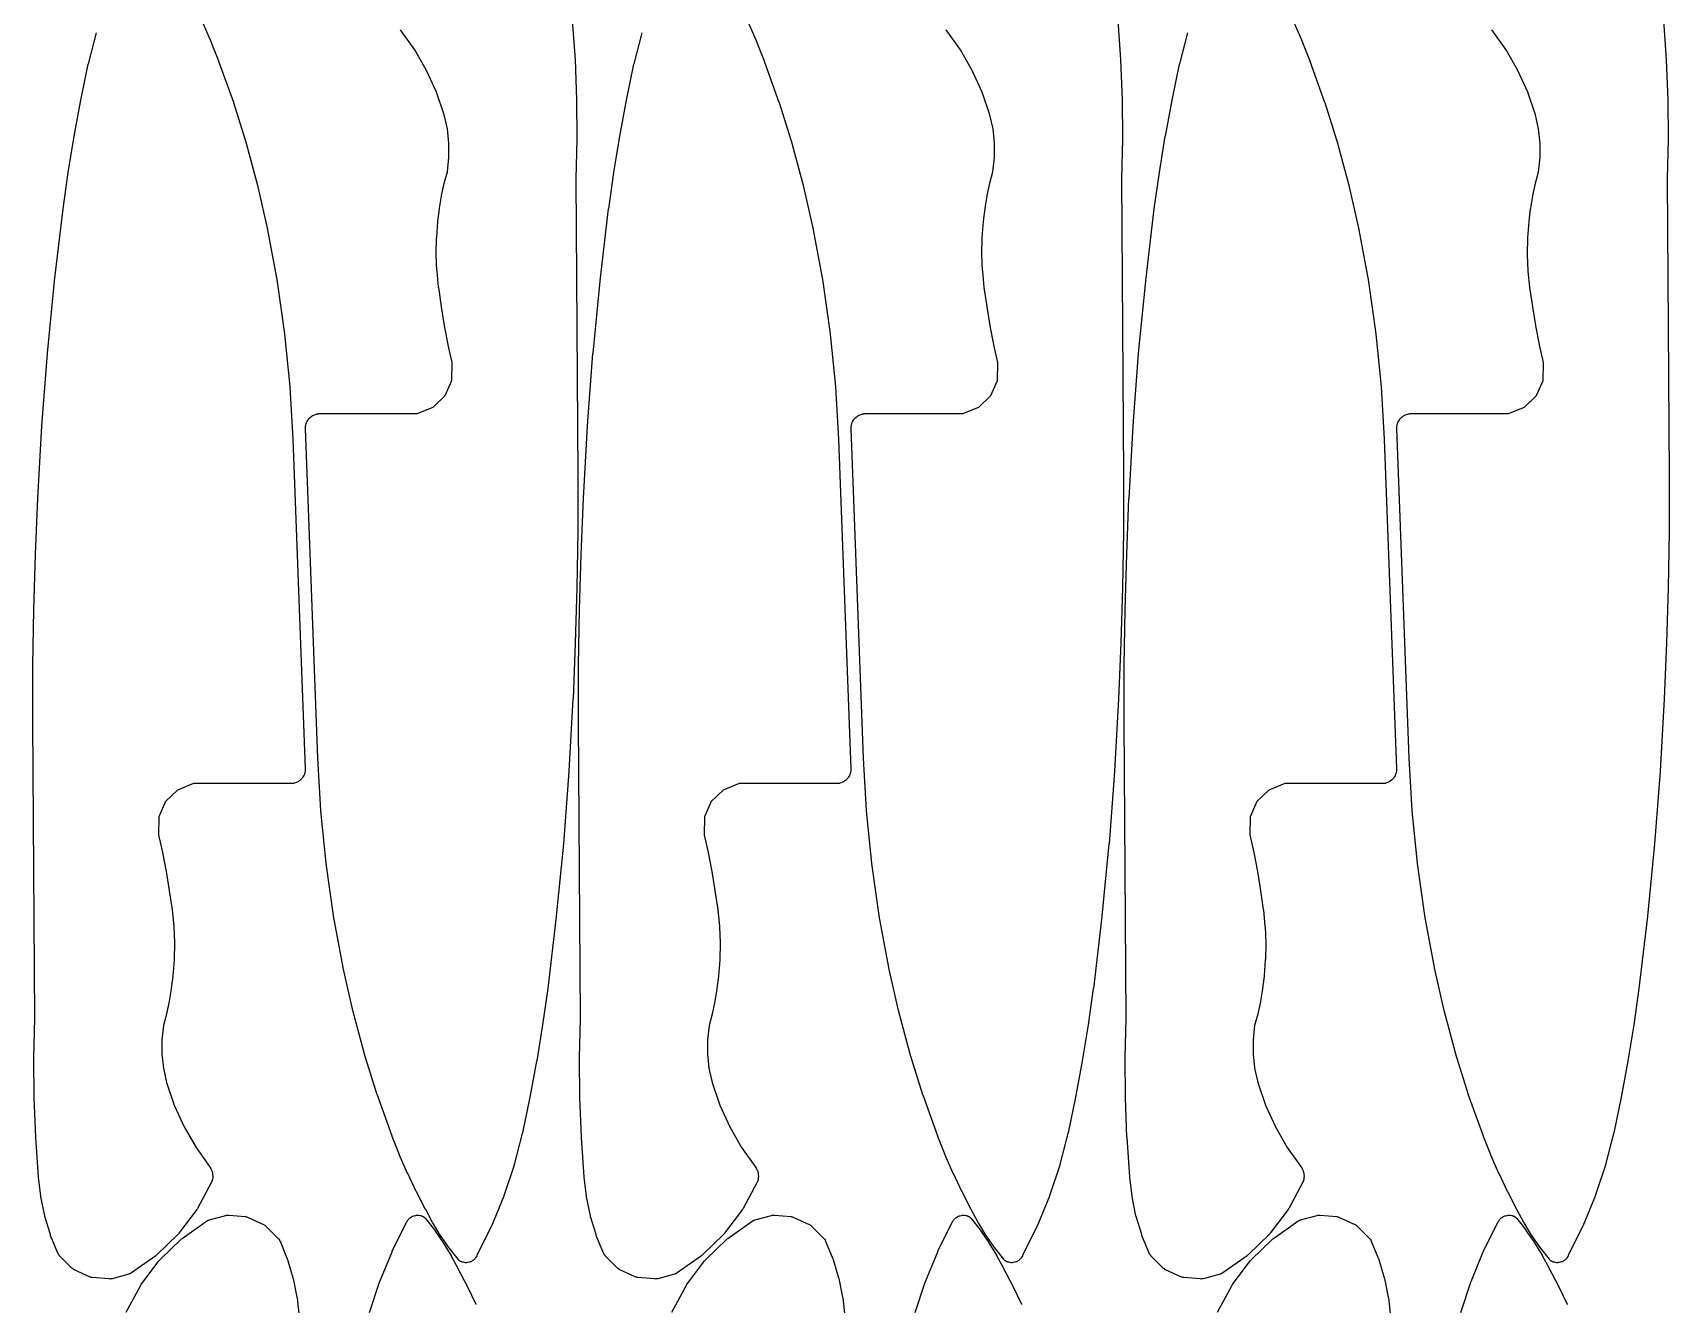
# Model space of a CAD drawing. Header units: metres. Extents: x 0 to 3000, y 0 to 1240.
# Drawn here: x 2207.5 to 2608.7, y 307.8 to 619.6 of the extents above; entities that cross this region are included whole.
import ezdxf

# ---------------------------------------------------------------- set-up
doc = ezdxf.new("R2010")
doc.units = ezdxf.units.M

msp = doc.modelspace()

# ---------------------------------------------------------------- linework, layer by layer
at = {"color": 1}
for points in [[(2339.71, 622.64), (2340.43, 612.99), (2340.43, 612.92), (2340.82, 603.25), (2340.82, 603.19), (2340.89, 593.52), (2340.89, 593.45), (2340.63, 583.81), (2341.15, 510.93), (2341.15, 510.92), (2341.15, 510.91), (2341.1, 497.26), (2341.09, 497.24), (2340.87, 483.6), (2340.87, 483.57), (2340.49, 469.94), (2340.49, 469.91), (2339.94, 456.28), (2339.93, 456.26), (2339.93, 456.25), (2338.94, 438.49), (2338.93, 438.44), (2337.57, 420.71), (2337.57, 420.67), (2335.83, 402.96), (2335.83, 402.92), (2333.73, 385.25), (2333.73, 385.23), (2333.73, 385.21), (2332.48, 376.34), (2332.47, 376.3), (2331.03, 367.46), (2331.02, 367.42), (2329.38, 358.61), (2329.37, 358.57), (2327.53, 349.81), (2327.52, 349.76), (2327.51, 349.72), (2325.54, 342.05), (2325.5, 341.91), (2323, 334.41), (2322.96, 334.28), (2319.95, 326.96), (2319.89, 326.84), (2316.39, 319.73), (2316.38, 319.71), (2316.37, 319.69), (2316.33, 319.63), (2316.29, 319.56), (2316.28, 319.54), (2316.27, 319.52), (2316.05, 319.2), (2315.94, 319.04), (2315.81, 318.9), (2315.67, 318.76), (2315.51, 318.64), (2315.2, 318.43), (2315.04, 318.33), (2314.87, 318.25), (2314.69, 318.18), (2314.51, 318.13), (2314.14, 318.05), (2313.95, 318.01), (2313.76, 318), (2313.56, 318), (2313.37, 318.03), (2312.98, 318.09), (2312.93, 318.11), (2312.88, 318.11), (2312.84, 318.13), (2312.79, 318.14), (2312.74, 318.15), (2312.69, 318.17), (2312.65, 318.18), (2312.61, 318.2), (2312.56, 318.22), (2312.51, 318.24), (2312.47, 318.26), (2312.43, 318.28), (2312.38, 318.3), (2312.33, 318.33), (2312.3, 318.35), (2312.25, 318.37), (2312.21, 318.4), (2312.17, 318.43), (2312.13, 318.46), (2312.09, 318.49), (2312.05, 318.52), (2312.01, 318.55), (2311.98, 318.58), (2311.95, 318.61), (2311.91, 318.65), (2311.87, 318.69), (2311.84, 318.72), (2311.81, 318.76), (2311.78, 318.8), (2311.74, 318.84), (2309.56, 321.64), (2309.49, 321.73), (2307.46, 324.66), (2307.4, 324.75), (2305.55, 327.78), (2305.49, 327.88), (2303.81, 331.02), (2303.8, 331.03), (2303.79, 331.05), (2301.55, 335.38), (2301.52, 335.44), (2299.42, 339.84), (2299.39, 339.9), (2297.43, 344.37), (2297.41, 344.43), (2295.59, 348.96), (2295.58, 349), (2295.57, 349.03), (2291.96, 359.1), (2291.93, 359.18), (2288.75, 369.39), (2288.72, 369.47), (2285.96, 379.8), (2285.94, 379.88), (2283.6, 390.32), (2283.59, 390.35), (2283.59, 390.39), (2281.25, 403.06), (2281.24, 403.14), (2279.43, 415.88), (2279.42, 415.97), (2278.14, 428.77), (2278.14, 428.86), (2277.39, 441.71), (2277.39, 441.73), (2277.39, 441.75), (2274.36, 522.58), (2274.36, 522.67), (2274.36, 522.76), (2274.36, 522.77), (2274.36, 522.77), (2274.37, 522.86), (2274.38, 522.95), (2274.46, 523.51), (2274.5, 523.69), (2274.55, 523.87), (2274.62, 524.04), (2274.71, 524.21), (2274.98, 524.67), (2275.08, 524.83), (2275.19, 524.97), (2275.31, 525.1), (2275.45, 525.23), (2275.87, 525.57), (2276.02, 525.68), (2276.18, 525.77), (2276.35, 525.86), (2276.52, 525.92), (2277.05, 526.09), (2277.07, 526.1), (2277.08, 526.1), (2277.16, 526.12), (2277.24, 526.14), (2277.26, 526.15), (2277.27, 526.15), (2277.35, 526.16), (2277.44, 526.18), (2277.45, 526.18), (2277.47, 526.18), (2277.55, 526.18), (2277.63, 526.19), (2277.65, 526.19), (2277.66, 526.19), (2301.75, 526.19), (2305.67, 527.77), (2305.67, 527.77), (2308.57, 530.62), (2310.2, 534.33), (2310.3, 538.71), (2309.36, 543.07), (2309.35, 543.11), (2308.46, 547.72), (2308.45, 547.77), (2307.67, 552.4), (2307.67, 552.44), (2307, 557.09), (2306.99, 557.13), (2306.99, 557.17), (2306.59, 561.12), (2306.58, 561.24), (2306.42, 565.2), (2306.42, 565.32), (2306.5, 569.28), (2306.51, 569.4), (2306.83, 573.35), (2306.83, 573.38), (2306.83, 573.41), (2307.17, 576.44), (2307.18, 576.55), (2307.68, 579.55), (2307.7, 579.66), (2308.34, 582.63), (2308.37, 582.73), (2309.13, 585.53), (2309.52, 588.99), (2309.52, 592.51), (2309.13, 596), (2308.35, 599.45), (2306.46, 605), (2304.04, 610.34), (2301.12, 615.42), (2297.66, 620.28)], [(2473.5, 622.64), (2474.21, 612.99), (2474.21, 612.92), (2474.61, 603.25), (2474.61, 603.19), (2474.67, 593.52), (2474.67, 593.45), (2474.42, 583.81), (2474.94, 510.93), (2474.94, 510.92), (2474.94, 510.91), (2474.88, 497.26), (2474.88, 497.24), (2474.66, 483.6), (2474.66, 483.57), (2474.27, 469.94), (2474.27, 469.91), (2473.72, 456.28), (2473.72, 456.26), (2473.72, 456.25), (2472.72, 438.49), (2472.72, 438.44), (2471.36, 420.71), (2471.35, 420.67), (2469.62, 402.96), (2469.62, 402.92), (2467.52, 385.25), (2467.51, 385.23), (2467.51, 385.21), (2466.26, 376.34), (2466.26, 376.3), (2464.81, 367.46), (2464.81, 367.42), (2463.16, 358.61), (2463.16, 358.57), (2461.32, 349.81), (2461.31, 349.76), (2461.3, 349.72), (2459.32, 342.05), (2459.28, 341.91), (2456.79, 334.41), (2456.74, 334.28), (2453.74, 326.96), (2453.68, 326.84), (2450.17, 319.73), (2450.16, 319.71), (2450.15, 319.69), (2450.11, 319.63), (2450.08, 319.56), (2450.06, 319.54), (2450.05, 319.52), (2449.84, 319.2), (2449.73, 319.04), (2449.6, 318.9), (2449.45, 318.76), (2449.3, 318.64), (2448.99, 318.43), (2448.83, 318.33), (2448.66, 318.25), (2448.48, 318.18), (2448.29, 318.13), (2447.93, 318.05), (2447.74, 318.01), (2447.54, 318), (2447.35, 318), (2447.15, 318.03), (2446.77, 318.09), (2446.72, 318.11), (2446.67, 318.11), (2446.62, 318.13), (2446.58, 318.14), (2446.53, 318.15), (2446.48, 318.17), (2446.44, 318.18), (2446.39, 318.2), (2446.34, 318.22), (2446.3, 318.24), (2446.25, 318.26), (2446.21, 318.28), (2446.17, 318.3), (2446.12, 318.33), (2446.08, 318.35), (2446.04, 318.37), (2446, 318.4), (2445.95, 318.43), (2445.92, 318.46), (2445.88, 318.49), (2445.84, 318.52), (2445.8, 318.55), (2445.77, 318.58), (2445.73, 318.61), (2445.7, 318.65), (2445.66, 318.69), (2445.63, 318.72), (2445.6, 318.76), (2445.56, 318.8), (2445.53, 318.84), (2443.34, 321.64), (2443.28, 321.73), (2441.25, 324.66), (2441.19, 324.75), (2439.33, 327.78), (2439.28, 327.88), (2437.59, 331.02), (2437.59, 331.03), (2437.58, 331.05), (2435.34, 335.38), (2435.31, 335.44), (2433.21, 339.84), (2433.18, 339.9), (2431.22, 344.37), (2431.19, 344.43), (2429.38, 348.96), (2429.37, 349), (2429.35, 349.03), (2425.75, 359.1), (2425.72, 359.18), (2422.53, 369.39), (2422.51, 369.47), (2419.74, 379.8), (2419.72, 379.88), (2417.39, 390.32), (2417.38, 390.35), (2417.37, 390.39), (2415.04, 403.06), (2415.03, 403.14), (2413.22, 415.88), (2413.21, 415.97), (2411.93, 428.77), (2411.92, 428.86), (2411.18, 441.71), (2411.18, 441.73), (2411.17, 441.75), (2408.15, 522.58), (2408.15, 522.67), (2408.15, 522.76), (2408.15, 522.77), (2408.15, 522.77), (2408.16, 522.86), (2408.17, 522.95), (2408.25, 523.51), (2408.29, 523.69), (2408.34, 523.87), (2408.41, 524.04), (2408.5, 524.21), (2408.77, 524.67), (2408.86, 524.83), (2408.98, 524.97), (2409.1, 525.1), (2409.24, 525.23), (2409.66, 525.57), (2409.8, 525.68), (2409.96, 525.77), (2410.13, 525.86), (2410.31, 525.92), (2410.84, 526.09), (2410.85, 526.1), (2410.87, 526.1), (2410.95, 526.12), (2411.03, 526.14), (2411.04, 526.15), (2411.06, 526.15), (2411.14, 526.16), (2411.22, 526.18), (2411.24, 526.18), (2411.25, 526.18), (2411.34, 526.18), (2411.42, 526.19), (2411.43, 526.19), (2411.45, 526.19), (2435.54, 526.19), (2439.46, 527.77), (2439.46, 527.77), (2442.36, 530.62), (2443.99, 534.33), (2444.09, 538.71), (2443.14, 543.07), (2443.13, 543.11), (2442.24, 547.72), (2442.24, 547.77), (2441.46, 552.4), (2441.45, 552.44), (2440.78, 557.09), (2440.78, 557.13), (2440.77, 557.17), (2440.38, 561.12), (2440.37, 561.24), (2440.21, 565.2), (2440.21, 565.32), (2440.29, 569.28), (2440.29, 569.4), (2440.61, 573.35), (2440.62, 573.38), (2440.62, 573.41), (2440.96, 576.44), (2440.97, 576.55), (2441.46, 579.55), (2441.48, 579.66), (2442.13, 582.63), (2442.15, 582.73), (2442.91, 585.53), (2443.31, 588.99), (2443.31, 592.51), (2442.92, 596), (2442.14, 599.45), (2440.25, 605), (2437.83, 610.34), (2434.91, 615.42), (2431.45, 620.28)], [(2607.28, 622.64), (2608, 612.99), (2608, 612.92), (2608.39, 603.25), (2608.39, 603.19), (2608.46, 593.52), (2608.46, 593.45), (2608.2, 583.81), (2608.72, 510.93), (2608.72, 510.92), (2608.72, 510.91), (2608.67, 497.26), (2608.67, 497.24), (2608.44, 483.6), (2608.44, 483.57), (2608.06, 469.94), (2608.06, 469.91), (2607.51, 456.28), (2607.51, 456.26), (2607.51, 456.25), (2606.51, 438.49), (2606.51, 438.44), (2605.14, 420.71), (2605.14, 420.67), (2603.41, 402.96), (2603.4, 402.92), (2601.3, 385.25), (2601.3, 385.23), (2601.3, 385.21), (2600.05, 376.34), (2600.04, 376.3), (2598.6, 367.46), (2598.59, 367.42), (2596.95, 358.61), (2596.94, 358.57), (2595.11, 349.81), (2595.09, 349.76), (2595.09, 349.72), (2593.11, 342.05), (2593.07, 341.91), (2590.58, 334.41), (2590.53, 334.28), (2587.52, 326.96), (2587.47, 326.84), (2583.96, 319.73), (2583.95, 319.71), (2583.94, 319.69), (2583.9, 319.63), (2583.86, 319.56), (2583.85, 319.54), (2583.84, 319.52), (2583.63, 319.2), (2583.51, 319.04), (2583.38, 318.9), (2583.24, 318.76), (2583.08, 318.64), (2582.77, 318.43), (2582.61, 318.33), (2582.44, 318.25), (2582.26, 318.18), (2582.08, 318.13), (2581.71, 318.05), (2581.52, 318.01), (2581.33, 318), (2581.13, 318), (2580.94, 318.03), (2580.56, 318.09), (2580.5, 318.11), (2580.45, 318.11), (2580.41, 318.13), (2580.36, 318.14), (2580.31, 318.15), (2580.26, 318.17), (2580.22, 318.18), (2580.18, 318.2), (2580.13, 318.22), (2580.08, 318.24), (2580.04, 318.26), (2580, 318.28), (2579.95, 318.3), (2579.91, 318.33), (2579.87, 318.35), (2579.83, 318.37), (2579.78, 318.4), (2579.74, 318.43), (2579.7, 318.46), (2579.67, 318.49), (2579.63, 318.52), (2579.59, 318.55), (2579.55, 318.58), (2579.52, 318.61), (2579.48, 318.65), (2579.44, 318.69), (2579.41, 318.72), (2579.38, 318.76), (2579.35, 318.8), (2579.32, 318.84), (2577.13, 321.64), (2577.06, 321.73), (2575.04, 324.66), (2574.97, 324.75), (2573.12, 327.78), (2573.06, 327.88), (2571.38, 331.02), (2571.37, 331.03), (2571.36, 331.05), (2569.12, 335.38), (2569.09, 335.44), (2566.99, 339.84), (2566.96, 339.9), (2565.01, 344.37), (2564.98, 344.43), (2563.17, 348.96), (2563.15, 349), (2563.14, 349.03), (2559.53, 359.1), (2559.51, 359.18), (2556.32, 369.39), (2556.29, 369.47), (2553.53, 379.8), (2553.51, 379.88), (2551.17, 390.32), (2551.17, 390.35), (2551.16, 390.39), (2548.82, 403.06), (2548.81, 403.14), (2547, 415.88), (2546.99, 415.97), (2545.72, 428.77), (2545.71, 428.86), (2544.96, 441.71), (2544.96, 441.73), (2544.96, 441.75), (2541.93, 522.58), (2541.93, 522.67), (2541.93, 522.76), (2541.93, 522.77), (2541.93, 522.77), (2541.94, 522.86), (2541.95, 522.95), (2542.04, 523.51), (2542.07, 523.69), (2542.13, 523.87), (2542.2, 524.04), (2542.28, 524.21), (2542.55, 524.67), (2542.65, 524.83), (2542.76, 524.97), (2542.89, 525.1), (2543.02, 525.23), (2543.44, 525.57), (2543.59, 525.68), (2543.75, 525.77), (2543.92, 525.86), (2544.09, 525.92), (2544.62, 526.09), (2544.64, 526.1), (2544.66, 526.1), (2544.73, 526.12), (2544.81, 526.14), (2544.83, 526.15), (2544.85, 526.15), (2544.93, 526.16), (2545.01, 526.18), (2545.02, 526.18), (2545.04, 526.18), (2545.12, 526.18), (2545.2, 526.19), (2545.22, 526.19), (2545.24, 526.19), (2569.32, 526.19), (2573.24, 527.77), (2573.24, 527.77), (2576.14, 530.62), (2577.77, 534.33), (2577.87, 538.71), (2576.93, 543.07), (2576.92, 543.11), (2576.03, 547.72), (2576.02, 547.77), (2575.24, 552.4), (2575.24, 552.44), (2574.57, 557.09), (2574.57, 557.13), (2574.56, 557.17), (2574.16, 561.12), (2574.15, 561.24), (2573.99, 565.2), (2573.99, 565.32), (2574.07, 569.28), (2574.08, 569.4), (2574.4, 573.35), (2574.4, 573.38), (2574.41, 573.41), (2574.74, 576.44), (2574.76, 576.55), (2575.25, 579.55), (2575.27, 579.66), (2575.91, 582.63), (2575.94, 582.73), (2576.7, 585.53), (2577.09, 588.99), (2577.09, 592.51), (2576.7, 596), (2575.92, 599.45), (2574.03, 605), (2571.62, 610.34), (2568.7, 615.42), (2565.23, 620.28)], [(2249.23, 621.76), (2251.19, 617.29), (2251.21, 617.23), (2253.03, 612.7), (2253.04, 612.66), (2253.05, 612.63), (2256.66, 602.56), (2256.69, 602.48), (2259.87, 592.27), (2259.9, 592.19), (2262.66, 581.86), (2262.68, 581.78), (2265.02, 571.34), (2265.02, 571.31), (2265.03, 571.27), (2267.37, 558.6), (2267.38, 558.52), (2269.19, 545.78), (2269.2, 545.7), (2270.47, 532.89), (2270.48, 532.8), (2271.23, 519.95), (2271.23, 519.93), (2271.23, 519.91), (2274.26, 439.08), (2274.26, 438.99), (2274.26, 438.9), (2274.26, 438.89), (2274.26, 438.89), (2274.25, 438.8), (2274.24, 438.71), (2274.15, 438.15), (2274.12, 437.97), (2274.06, 437.79), (2273.99, 437.62), (2273.91, 437.46), (2273.64, 436.99), (2273.54, 436.83), (2273.43, 436.69), (2273.31, 436.56), (2273.17, 436.43), (2272.75, 436.09), (2272.6, 435.98), (2272.44, 435.89), (2272.27, 435.81), (2272.1, 435.74), (2271.57, 435.57), (2271.55, 435.56), (2271.54, 435.56), (2271.46, 435.54), (2271.38, 435.52), (2271.36, 435.52), (2271.34, 435.51), (2271.26, 435.5), (2271.18, 435.49), (2271.17, 435.48), (2271.15, 435.48), (2271.07, 435.48), (2270.99, 435.47), (2270.97, 435.47), (2270.95, 435.47), (2246.87, 435.47), (2242.95, 433.89), (2242.95, 433.89), (2240.05, 431.05), (2238.42, 427.33), (2238.32, 422.95), (2239.26, 418.59), (2239.27, 418.55), (2240.16, 413.94), (2240.17, 413.89), (2240.95, 409.26), (2240.95, 409.22), (2241.62, 404.57), (2241.63, 404.53), (2241.63, 404.49), (2242.03, 400.54), (2242.04, 400.42), (2242.2, 396.46), (2242.2, 396.34), (2242.12, 392.38), (2242.11, 392.26), (2241.79, 388.31), (2241.79, 388.28), (2241.78, 388.25), (2241.45, 385.22), (2241.43, 385.11), (2240.94, 382.11), (2240.92, 382.01), (2240.28, 379.03), (2240.25, 378.93), (2239.49, 376.13), (2239.1, 372.67), (2239.1, 369.15), (2239.49, 365.66), (2240.27, 362.21), (2242.16, 356.66), (2244.58, 351.32), (2247.5, 346.24), (2250.96, 341.38), (2251.01, 341.3), (2251.06, 341.22), (2251.06, 341.22), (2251.06, 341.21), (2251.1, 341.13), (2251.15, 341.05), (2251.31, 340.69), (2251.38, 340.52), (2251.43, 340.34), (2251.53, 339.96), (2251.56, 339.78), (2251.58, 339.6), (2251.6, 339.21), (2251.6, 339.02), (2251.59, 338.83), (2251.54, 338.45), (2251.53, 338.38), (2251.52, 338.32), (2251.51, 338.28), (2251.5, 338.25), (2251.48, 338.19), (2251.47, 338.13), (2251.46, 338.1), (2251.45, 338.06), (2251.42, 338), (2251.4, 337.94), (2251.39, 337.91), (2251.38, 337.88), (2251.35, 337.82), (2251.32, 337.76), (2247.86, 331.3), (2247.78, 331.17), (2247.69, 331.04), (2243.31, 325.22), (2243.21, 325.11), (2243.1, 324.99), (2237.88, 319.92), (2237.76, 319.81), (2237.64, 319.72), (2231.66, 315.48), (2231.61, 315.45), (2231.56, 315.42), (2231.53, 315.4), (2231.49, 315.38), (2231.44, 315.35), (2231.39, 315.32), (2231.35, 315.31), (2231.32, 315.29), (2231.26, 315.27), (2231.21, 315.25), (2231.17, 315.23), (2231.13, 315.22), (2231.08, 315.2), (2231.02, 315.19), (2226.91, 314.07), (2226.74, 314.03), (2226.56, 314.01), (2226.39, 314), (2226.21, 314.01), (2222.08, 314.37), (2221.91, 314.39), (2221.74, 314.43), (2221.58, 314.48), (2221.42, 314.55), (2217.66, 316.28), (2217.5, 316.37), (2217.35, 316.46), (2217.21, 316.57), (2217.08, 316.68), (2214.07, 319.7), (2214.06, 319.7), (2214.06, 319.71), (2214, 319.78), (2213.94, 319.84), (2213.93, 319.85), (2213.93, 319.86), (2213.87, 319.93), (2213.82, 320), (2213.82, 320.01), (2213.81, 320.01), (2213.76, 320.09), (2213.72, 320.17), (2213.71, 320.18), (2213.71, 320.18), (2213.67, 320.27), (2213.63, 320.35), (2213.63, 320.35), (2213.63, 320.36), (2211.86, 324.7), (2211.8, 324.88), (2210.45, 329.35), (2210.4, 329.53), (2209.46, 334.11), (2209.43, 334.29), (2208.92, 338.95), (2208.91, 338.99), (2208.91, 339.02), (2208.19, 348.67), (2208.19, 348.74), (2207.8, 358.41), (2207.8, 358.47), (2207.73, 368.15), (2207.73, 368.21), (2207.99, 377.85), (2207.47, 450.73), (2207.47, 450.74), (2207.47, 450.75), (2207.52, 464.4), (2207.52, 464.42), (2207.75, 478.06), (2207.75, 478.09), (2208.13, 491.72), (2208.13, 491.75), (2208.68, 505.38), (2208.68, 505.4), (2208.68, 505.41), (2209.68, 523.18), (2209.68, 523.22), (2211.05, 540.95), (2211.05, 540.99), (2212.78, 558.7), (2212.79, 558.74), (2214.89, 576.41), (2214.89, 576.43), (2214.89, 576.45), (2216.14, 585.32), (2216.15, 585.36), (2217.59, 594.2), (2217.6, 594.24), (2219.24, 603.05), (2219.25, 603.09), (2221.08, 611.86), (2221.1, 611.9), (2221.11, 611.94), (2223.08, 619.61)], [(2383.01, 621.76), (2384.97, 617.29), (2385, 617.23), (2386.81, 612.7), (2386.82, 612.66), (2386.84, 612.63), (2390.44, 602.56), (2390.47, 602.48), (2393.66, 592.27), (2393.68, 592.19), (2396.45, 581.86), (2396.47, 581.78), (2398.8, 571.34), (2398.81, 571.31), (2398.82, 571.27), (2401.15, 558.6), (2401.17, 558.52), (2402.97, 545.78), (2402.98, 545.7), (2404.26, 532.89), (2404.27, 532.8), (2405.01, 519.95), (2405.01, 519.93), (2405.02, 519.91), (2408.05, 439.08), (2408.04, 438.99), (2408.04, 438.9), (2408.04, 438.89), (2408.04, 438.89), (2408.03, 438.8), (2408.02, 438.71), (2407.94, 438.15), (2407.9, 437.97), (2407.85, 437.79), (2407.78, 437.62), (2407.7, 437.46), (2407.42, 436.99), (2407.33, 436.83), (2407.22, 436.69), (2407.09, 436.56), (2406.96, 436.43), (2406.54, 436.09), (2406.39, 435.98), (2406.23, 435.89), (2406.06, 435.81), (2405.88, 435.74), (2405.35, 435.57), (2405.34, 435.56), (2405.32, 435.56), (2405.24, 435.54), (2405.16, 435.52), (2405.15, 435.52), (2405.13, 435.51), (2405.05, 435.5), (2404.97, 435.49), (2404.95, 435.48), (2404.94, 435.48), (2404.86, 435.48), (2404.77, 435.47), (2404.76, 435.47), (2404.74, 435.47), (2380.65, 435.47), (2376.73, 433.89), (2376.73, 433.89), (2373.83, 431.05), (2372.2, 427.33), (2372.1, 422.95), (2373.05, 418.59), (2373.06, 418.55), (2373.95, 413.94), (2373.95, 413.89), (2374.73, 409.26), (2374.74, 409.22), (2375.41, 404.57), (2375.41, 404.53), (2375.42, 404.49), (2375.82, 400.54), (2375.82, 400.42), (2375.98, 396.46), (2375.98, 396.34), (2375.9, 392.38), (2375.9, 392.26), (2375.58, 388.31), (2375.57, 388.28), (2375.57, 388.25), (2375.23, 385.22), (2375.22, 385.11), (2374.73, 382.11), (2374.71, 382.01), (2374.06, 379.03), (2374.04, 378.93), (2373.28, 376.13), (2372.88, 372.67), (2372.88, 369.15), (2373.27, 365.66), (2374.05, 362.21), (2375.95, 356.66), (2378.36, 351.32), (2381.28, 346.24), (2384.74, 341.38), (2384.79, 341.3), (2384.84, 341.22), (2384.84, 341.22), (2384.85, 341.21), (2384.89, 341.13), (2384.93, 341.05), (2385.09, 340.69), (2385.16, 340.52), (2385.22, 340.34), (2385.31, 339.96), (2385.35, 339.78), (2385.37, 339.6), (2385.39, 339.21), (2385.39, 339.02), (2385.37, 338.83), (2385.32, 338.45), (2385.31, 338.38), (2385.3, 338.32), (2385.29, 338.28), (2385.29, 338.25), (2385.27, 338.19), (2385.25, 338.13), (2385.24, 338.1), (2385.23, 338.06), (2385.21, 338), (2385.19, 337.94), (2385.17, 337.91), (2385.16, 337.88), (2385.13, 337.82), (2385.1, 337.76), (2381.64, 331.3), (2381.57, 331.17), (2381.48, 331.04), (2377.09, 325.22), (2376.99, 325.11), (2376.89, 324.99), (2371.66, 319.92), (2371.55, 319.81), (2371.42, 319.72), (2365.44, 315.48), (2365.4, 315.45), (2365.35, 315.42), (2365.31, 315.4), (2365.28, 315.38), (2365.23, 315.35), (2365.18, 315.32), (2365.14, 315.31), (2365.1, 315.29), (2365.05, 315.27), (2365, 315.25), (2364.96, 315.23), (2364.92, 315.22), (2364.87, 315.2), (2364.81, 315.19), (2360.7, 314.07), (2360.52, 314.03), (2360.35, 314.01), (2360.17, 314), (2360, 314.01), (2355.87, 314.37), (2355.7, 314.39), (2355.53, 314.43), (2355.37, 314.48), (2355.21, 314.55), (2351.44, 316.28), (2351.29, 316.37), (2351.14, 316.46), (2351, 316.57), (2350.87, 316.68), (2347.85, 319.7), (2347.85, 319.7), (2347.84, 319.71), (2347.78, 319.78), (2347.72, 319.84), (2347.72, 319.85), (2347.71, 319.86), (2347.66, 319.93), (2347.6, 320), (2347.6, 320.01), (2347.6, 320.01), (2347.55, 320.09), (2347.5, 320.17), (2347.5, 320.18), (2347.5, 320.18), (2347.46, 320.27), (2347.42, 320.35), (2347.42, 320.35), (2347.41, 320.36), (2345.65, 324.7), (2345.59, 324.88), (2344.23, 329.35), (2344.19, 329.53), (2343.25, 334.11), (2343.22, 334.29), (2342.7, 338.95), (2342.7, 338.99), (2342.69, 339.02), (2341.98, 348.67), (2341.98, 348.74), (2341.58, 358.41), (2341.58, 358.47), (2341.52, 368.15), (2341.52, 368.21), (2341.77, 377.85), (2341.25, 450.73), (2341.25, 450.74), (2341.25, 450.75), (2341.31, 464.4), (2341.31, 464.42), (2341.53, 478.06), (2341.53, 478.09), (2341.92, 491.72), (2341.92, 491.75), (2342.47, 505.38), (2342.47, 505.4), (2342.47, 505.41), (2343.47, 523.18), (2343.47, 523.22), (2344.83, 540.95), (2344.84, 540.99), (2346.57, 558.7), (2346.57, 558.74), (2348.67, 576.41), (2348.68, 576.43), (2348.68, 576.45), (2349.93, 585.32), (2349.93, 585.36), (2351.38, 594.2), (2351.38, 594.24), (2353.03, 603.05), (2353.03, 603.09), (2354.87, 611.86), (2354.88, 611.9), (2354.89, 611.94), (2356.87, 619.61)], [(2516.8, 621.76), (2518.76, 617.29), (2518.78, 617.23), (2520.6, 612.7), (2520.61, 612.66), (2520.62, 612.63), (2524.23, 602.56), (2524.26, 602.48), (2527.44, 592.27), (2527.47, 592.19), (2530.23, 581.86), (2530.25, 581.78), (2532.59, 571.34), (2532.6, 571.31), (2532.6, 571.27), (2534.94, 558.6), (2534.95, 558.52), (2536.76, 545.78), (2536.77, 545.7), (2538.05, 532.89), (2538.05, 532.8), (2538.8, 519.95), (2538.8, 519.93), (2538.8, 519.91), (2541.83, 439.08), (2541.83, 438.99), (2541.83, 438.9), (2541.83, 438.89), (2541.83, 438.89), (2541.82, 438.8), (2541.81, 438.71), (2541.73, 438.15), (2541.69, 437.97), (2541.64, 437.79), (2541.57, 437.62), (2541.48, 437.46), (2541.21, 436.99), (2541.11, 436.83), (2541, 436.69), (2540.88, 436.56), (2540.74, 436.43), (2540.32, 436.09), (2540.17, 435.98), (2540.01, 435.89), (2539.85, 435.81), (2539.67, 435.74), (2539.14, 435.57), (2539.12, 435.56), (2539.11, 435.56), (2539.03, 435.54), (2538.95, 435.52), (2538.93, 435.52), (2538.92, 435.51), (2538.84, 435.5), (2538.76, 435.49), (2538.74, 435.48), (2538.72, 435.48), (2538.64, 435.48), (2538.56, 435.47), (2538.54, 435.47), (2538.53, 435.47), (2514.44, 435.47), (2510.52, 433.89), (2510.52, 433.89), (2507.62, 431.05), (2505.99, 427.33), (2505.89, 422.95), (2506.84, 418.59), (2506.84, 418.55), (2507.73, 413.94), (2507.74, 413.89), (2508.52, 409.26), (2508.53, 409.22), (2509.19, 404.57), (2509.2, 404.53), (2509.2, 404.49), (2509.6, 400.54), (2509.61, 400.42), (2509.77, 396.46), (2509.77, 396.34), (2509.69, 392.38), (2509.68, 392.26), (2509.36, 388.31), (2509.36, 388.28), (2509.36, 388.25), (2509.02, 385.22), (2509.01, 385.11), (2508.51, 382.11), (2508.49, 382.01), (2507.85, 379.03), (2507.82, 378.93), (2507.06, 376.13), (2506.67, 372.67), (2506.67, 369.15), (2507.06, 365.66), (2507.84, 362.21), (2509.73, 356.66), (2512.15, 351.32), (2515.07, 346.24), (2518.53, 341.38), (2518.58, 341.3), (2518.63, 341.22), (2518.63, 341.22), (2518.63, 341.21), (2518.68, 341.13), (2518.72, 341.05), (2518.88, 340.69), (2518.95, 340.52), (2519, 340.34), (2519.1, 339.96), (2519.13, 339.78), (2519.15, 339.6), (2519.17, 339.21), (2519.18, 339.02), (2519.16, 338.83), (2519.11, 338.45), (2519.1, 338.38), (2519.09, 338.32), (2519.08, 338.28), (2519.07, 338.25), (2519.06, 338.19), (2519.04, 338.13), (2519.03, 338.1), (2519.02, 338.06), (2519, 338), (2518.97, 337.94), (2518.96, 337.91), (2518.95, 337.88), (2518.92, 337.82), (2518.89, 337.76), (2515.43, 331.3), (2515.35, 331.17), (2515.26, 331.04), (2510.88, 325.22), (2510.78, 325.11), (2510.67, 324.99), (2505.45, 319.92), (2505.33, 319.81), (2505.21, 319.72), (2499.23, 315.48), (2499.18, 315.45), (2499.13, 315.42), (2499.1, 315.4), (2499.06, 315.38), (2499.01, 315.35), (2498.96, 315.32), (2498.93, 315.31), (2498.89, 315.29), (2498.84, 315.27), (2498.78, 315.25), (2498.74, 315.23), (2498.71, 315.22), (2498.65, 315.2), (2498.6, 315.19), (2494.48, 314.07), (2494.31, 314.03), (2494.13, 314.01), (2493.96, 314), (2493.78, 314.01), (2489.66, 314.37), (2489.48, 314.39), (2489.32, 314.43), (2489.15, 314.48), (2488.99, 314.55), (2485.23, 316.28), (2485.07, 316.37), (2484.93, 316.46), (2484.79, 316.57), (2484.66, 316.68), (2481.64, 319.7), (2481.63, 319.7), (2481.63, 319.71), (2481.57, 319.78), (2481.51, 319.84), (2481.5, 319.85), (2481.5, 319.86), (2481.44, 319.93), (2481.39, 320), (2481.39, 320.01), (2481.38, 320.01), (2481.34, 320.09), (2481.29, 320.17), (2481.29, 320.18), (2481.28, 320.18), (2481.24, 320.27), (2481.21, 320.35), (2481.2, 320.35), (2481.2, 320.36), (2479.44, 324.7), (2479.37, 324.88), (2478.02, 329.35), (2477.97, 329.53), (2477.03, 334.11), (2477, 334.29), (2476.49, 338.95), (2476.48, 338.99), (2476.48, 339.02), (2475.77, 348.67), (2475.76, 348.74), (2475.37, 358.41), (2475.37, 358.47), (2475.3, 368.15), (2475.3, 368.21), (2475.56, 377.85), (2475.04, 450.73), (2475.04, 450.74), (2475.04, 450.75), (2475.1, 464.4), (2475.1, 464.42), (2475.32, 478.06), (2475.32, 478.09), (2475.7, 491.72), (2475.7, 491.75), (2476.25, 505.38), (2476.26, 505.4), (2476.26, 505.41), (2477.25, 523.18), (2477.26, 523.22), (2478.62, 540.95), (2478.62, 540.99), (2480.36, 558.7), (2480.36, 558.74), (2482.46, 576.41), (2482.46, 576.43), (2482.46, 576.45), (2483.71, 585.32), (2483.72, 585.36), (2485.16, 594.2), (2485.17, 594.24), (2486.81, 603.05), (2486.82, 603.09), (2488.66, 611.86), (2488.67, 611.9), (2488.68, 611.94), (2490.65, 619.61)], [(2230.41, 305.9), (2233.87, 312.36), (2233.95, 312.49), (2234.03, 312.62), (2238.42, 318.44), (2238.52, 318.56), (2238.62, 318.67), (2243.85, 323.74), (2243.97, 323.85), (2244.09, 323.94), (2250.07, 328.18), (2250.12, 328.21), (2250.16, 328.24), (2250.2, 328.26), (2250.23, 328.28), (2250.28, 328.31), (2250.33, 328.34), (2250.37, 328.35), (2250.41, 328.37), (2250.46, 328.39), (2250.51, 328.42), (2250.55, 328.43), (2250.59, 328.44), (2250.65, 328.46), (2250.7, 328.48), (2254.82, 329.59), (2254.99, 329.63), (2255.16, 329.65), (2255.34, 329.66), (2255.51, 329.65), (2259.64, 329.29), (2259.81, 329.27), (2259.98, 329.23), (2260.15, 329.18), (2260.31, 329.11), (2264.07, 327.38), (2264.22, 327.3), (2264.37, 327.2), (2264.51, 327.09), (2264.64, 326.98), (2267.66, 323.96), (2267.66, 323.96), (2267.67, 323.95), (2267.73, 323.88), (2267.79, 323.82), (2267.79, 323.81), (2267.8, 323.81), (2267.85, 323.73), (2267.91, 323.66), (2267.91, 323.65), (2267.91, 323.65), (2267.96, 323.57), (2268.01, 323.49), (2268.01, 323.48), (2268.01, 323.48), (2268.05, 323.4), (2268.09, 323.31), (2268.09, 323.31), (2268.1, 323.3), (2269.86, 318.96), (2269.92, 318.78), (2271.28, 314.31), (2271.32, 314.13), (2272.26, 309.55), (2272.29, 309.37), (2272.81, 304.71)], [(2290.01, 305.75), (2292.51, 313.25), (2292.56, 313.38), (2295.56, 320.7), (2295.62, 320.83), (2299.12, 327.93), (2299.14, 327.95), (2299.14, 327.97), (2299.18, 328.03), (2299.22, 328.1), (2299.23, 328.12), (2299.24, 328.14), (2299.46, 328.46), (2299.57, 328.62), (2299.7, 328.77), (2299.84, 328.9), (2300, 329.02), (2300.31, 329.23), (2300.47, 329.33), (2300.64, 329.41), (2300.82, 329.48), (2301, 329.53), (2301.37, 329.61), (2301.56, 329.65), (2301.76, 329.66), (2301.95, 329.66), (2302.14, 329.63), (2302.53, 329.57), (2302.58, 329.56), (2302.63, 329.55), (2302.67, 329.53), (2302.72, 329.52), (2302.77, 329.51), (2302.82, 329.49), (2302.86, 329.48), (2302.91, 329.46), (2302.95, 329.44), (2303, 329.42), (2303.04, 329.4), (2303.09, 329.38), (2303.13, 329.36), (2303.18, 329.34), (2303.22, 329.31), (2303.26, 329.29), (2303.3, 329.26), (2303.34, 329.23), (2303.38, 329.2), (2303.42, 329.18), (2303.46, 329.14), (2303.5, 329.11), (2303.53, 329.08), (2303.57, 329.05), (2303.6, 329.01), (2303.64, 328.97), (2303.67, 328.94), (2303.7, 328.91), (2303.73, 328.86), (2303.77, 328.83), (2305.96, 326.02), (2306.02, 325.93), (2308.05, 323), (2308.11, 322.91), (2309.97, 319.88), (2310.02, 319.78), (2311.71, 316.64), (2311.71, 316.63), (2311.72, 316.61), (2313.96, 312.28), (2313.99, 312.22), (2316.09, 307.82), (2316.12, 307.76)], [(2364.19, 305.9), (2367.65, 312.36), (2367.73, 312.49), (2367.82, 312.62), (2372.21, 318.44), (2372.3, 318.56), (2372.41, 318.67), (2377.64, 323.74), (2377.75, 323.85), (2377.87, 323.94), (2383.85, 328.18), (2383.9, 328.21), (2383.95, 328.24), (2383.98, 328.26), (2384.02, 328.28), (2384.07, 328.31), (2384.12, 328.34), (2384.16, 328.35), (2384.19, 328.37), (2384.25, 328.39), (2384.3, 328.42), (2384.34, 328.43), (2384.38, 328.44), (2384.43, 328.46), (2384.49, 328.48), (2388.6, 329.59), (2388.77, 329.63), (2388.95, 329.65), (2389.12, 329.66), (2389.3, 329.65), (2393.43, 329.29), (2393.6, 329.27), (2393.77, 329.23), (2393.93, 329.18), (2394.09, 329.11), (2397.85, 327.38), (2398.01, 327.3), (2398.16, 327.2), (2398.3, 327.09), (2398.43, 326.98), (2401.44, 323.96), (2401.45, 323.96), (2401.45, 323.95), (2401.51, 323.88), (2401.58, 323.82), (2401.58, 323.81), (2401.58, 323.81), (2401.64, 323.73), (2401.69, 323.66), (2401.7, 323.65), (2401.7, 323.65), (2401.75, 323.57), (2401.79, 323.49), (2401.8, 323.48), (2401.8, 323.48), (2401.84, 323.4), (2401.88, 323.31), (2401.88, 323.31), (2401.88, 323.3), (2403.65, 318.96), (2403.71, 318.78), (2405.07, 314.31), (2405.11, 314.13), (2406.05, 309.55), (2406.08, 309.37), (2406.6, 304.71)], [(2423.8, 305.75), (2426.29, 313.25), (2426.34, 313.38), (2429.35, 320.7), (2429.4, 320.83), (2432.91, 327.93), (2432.92, 327.95), (2432.93, 327.97), (2432.97, 328.03), (2433.01, 328.1), (2433.02, 328.12), (2433.03, 328.14), (2433.24, 328.46), (2433.36, 328.62), (2433.49, 328.77), (2433.63, 328.9), (2433.79, 329.02), (2434.1, 329.23), (2434.26, 329.33), (2434.43, 329.41), (2434.61, 329.48), (2434.79, 329.53), (2435.16, 329.61), (2435.35, 329.65), (2435.54, 329.66), (2435.74, 329.66), (2435.93, 329.63), (2436.31, 329.57), (2436.36, 329.56), (2436.42, 329.55), (2436.46, 329.53), (2436.51, 329.52), (2436.55, 329.51), (2436.6, 329.49), (2436.65, 329.48), (2436.69, 329.46), (2436.74, 329.44), (2436.79, 329.42), (2436.83, 329.4), (2436.87, 329.38), (2436.92, 329.36), (2436.96, 329.34), (2437, 329.31), (2437.04, 329.29), (2437.09, 329.26), (2437.13, 329.23), (2437.17, 329.2), (2437.2, 329.18), (2437.24, 329.14), (2437.28, 329.11), (2437.32, 329.08), (2437.35, 329.05), (2437.39, 329.01), (2437.43, 328.97), (2437.46, 328.94), (2437.49, 328.91), (2437.52, 328.86), (2437.55, 328.83), (2439.74, 326.02), (2439.81, 325.93), (2441.83, 323), (2441.89, 322.91), (2443.75, 319.88), (2443.81, 319.78), (2445.49, 316.64), (2445.5, 316.63), (2445.51, 316.61), (2447.75, 312.28), (2447.78, 312.22), (2449.88, 307.82), (2449.9, 307.76)], [(2497.98, 305.9), (2501.44, 312.36), (2501.52, 312.49), (2501.61, 312.62), (2505.99, 318.44), (2506.09, 318.56), (2506.2, 318.67), (2511.42, 323.74), (2511.54, 323.85), (2511.66, 323.94), (2517.64, 328.18), (2517.69, 328.21), (2517.73, 328.24), (2517.77, 328.26), (2517.81, 328.28), (2517.86, 328.31), (2517.91, 328.34), (2517.94, 328.35), (2517.98, 328.37), (2518.03, 328.39), (2518.09, 328.42), (2518.13, 328.43), (2518.16, 328.44), (2518.22, 328.46), (2518.27, 328.48), (2522.39, 329.59), (2522.56, 329.63), (2522.73, 329.65), (2522.91, 329.66), (2523.09, 329.65), (2527.21, 329.29), (2527.38, 329.27), (2527.55, 329.23), (2527.72, 329.18), (2527.88, 329.11), (2531.64, 327.38), (2531.8, 327.3), (2531.94, 327.2), (2532.08, 327.09), (2532.21, 326.98), (2535.23, 323.96), (2535.23, 323.96), (2535.24, 323.95), (2535.3, 323.88), (2535.36, 323.82), (2535.37, 323.81), (2535.37, 323.81), (2535.42, 323.73), (2535.48, 323.66), (2535.48, 323.65), (2535.49, 323.65), (2535.53, 323.57), (2535.58, 323.49), (2535.58, 323.48), (2535.59, 323.48), (2535.62, 323.4), (2535.66, 323.31), (2535.67, 323.31), (2535.67, 323.3), (2537.43, 318.96), (2537.49, 318.78), (2538.85, 314.31), (2538.9, 314.13), (2539.84, 309.55), (2539.86, 309.37), (2540.38, 304.71)], [(2557.58, 305.75), (2560.08, 313.25), (2560.13, 313.38), (2563.13, 320.7), (2563.19, 320.83), (2566.7, 327.93), (2566.71, 327.95), (2566.72, 327.97), (2566.75, 328.03), (2566.79, 328.1), (2566.8, 328.12), (2566.82, 328.14), (2567.03, 328.46), (2567.14, 328.62), (2567.27, 328.77), (2567.42, 328.9), (2567.57, 329.02), (2567.88, 329.23), (2568.04, 329.33), (2568.21, 329.41), (2568.39, 329.48), (2568.58, 329.53), (2568.94, 329.61), (2569.13, 329.65), (2569.33, 329.66), (2569.52, 329.66), (2569.72, 329.63), (2570.1, 329.57), (2570.15, 329.56), (2570.2, 329.55), (2570.25, 329.53), (2570.29, 329.52), (2570.34, 329.51), (2570.39, 329.49), (2570.43, 329.48), (2570.48, 329.46), (2570.53, 329.44), (2570.57, 329.42), (2570.62, 329.4), (2570.66, 329.38), (2570.7, 329.36), (2570.75, 329.34), (2570.79, 329.31), (2570.83, 329.29), (2570.87, 329.26), (2570.91, 329.23), (2570.95, 329.2), (2570.99, 329.18), (2571.03, 329.14), (2571.07, 329.11), (2571.1, 329.08), (2571.14, 329.05), (2571.17, 329.01), (2571.21, 328.97), (2571.24, 328.94), (2571.27, 328.91), (2571.31, 328.86), (2571.34, 328.83), (2573.53, 326.02), (2573.59, 325.93), (2575.62, 323), (2575.68, 322.91), (2577.54, 319.88), (2577.59, 319.78), (2579.28, 316.64), (2579.28, 316.63), (2579.29, 316.61), (2581.53, 312.28), (2581.56, 312.22), (2583.66, 307.82), (2583.69, 307.76)]]:
    msp.add_lwpolyline(points, dxfattribs=at)

doc.saveas('drawing.dxf')
